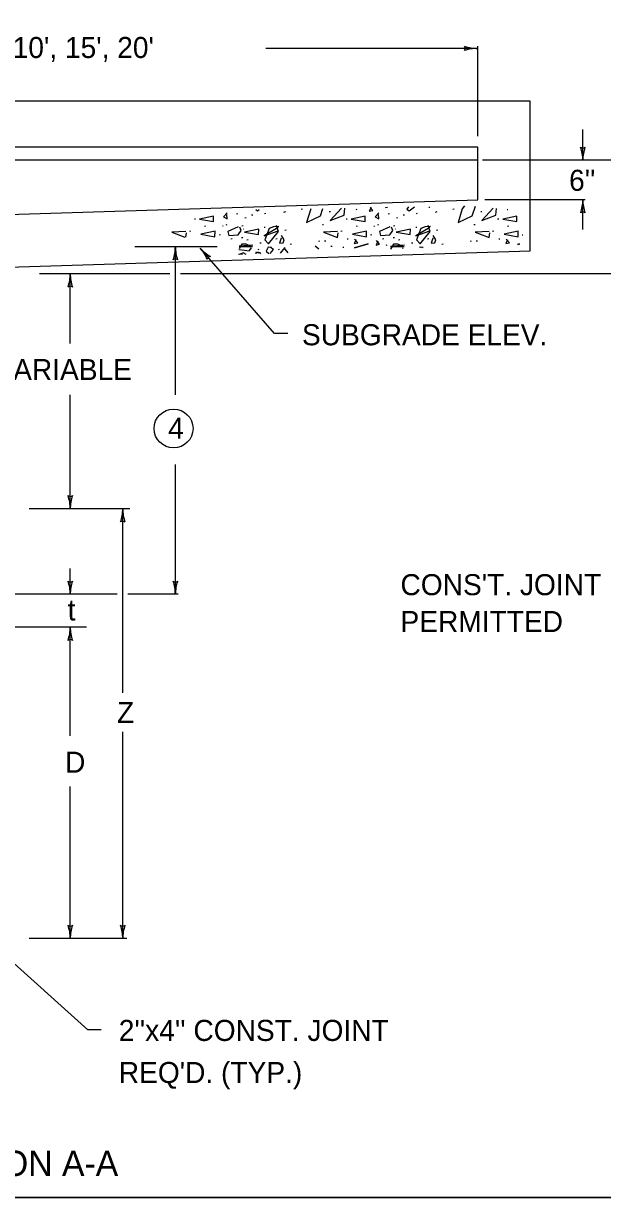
# Model space of a CAD drawing. Extents: x 1007 to 1035.5, y 1000.5 to 1021.5.
# Drawn here: x 1014.94 to 1020.45, y 1000.5 to 1011.66 of the extents above; entities that cross this region are included whole.
import ezdxf

# ---------------------------------------------------------------- set-up
doc = ezdxf.new("R2010")
doc.units = 0
for name, color, linetype in [('1', 7, 'Continuous'), ('10', 7, 'Continuous'), ('11', 7, 'Continuous'), ('5', 7, 'Continuous')]:
    doc.layers.add(name, color=color, linetype=linetype)

msp = doc.modelspace()

# ---------------------------------------------------------------- linework, layer by layer
at = {"layer": '1'}
for p, q in [((1019.26, 1011.42), (1017.245, 1011.42)), ((1019.26, 1010.586), (1019.26, 1011.441)), ((1019.76, 1010.92), (1011.26, 1010.92)), ((1019.76, 1009.498), (1019.76, 1010.92)), ((1020.26, 1010.357), (1020.26, 1010.651)), ((1019.26, 1010.482), (1011.76, 1010.482)), ((1019.26, 1009.982), (1019.26, 1010.482)), ((1019.26, 1010.357), (1013.463, 1010.357)), ((1020.777, 1010.357), (1019.305, 1010.357)), ((1013.76, 1009.811), (1019.26, 1009.982)), ((1020.281, 1009.982), (1019.327, 1009.982)), ((1020.26, 1009.698), (1020.26, 1009.982)), ((1016.782, 1009.536), (1015.998, 1009.536)), ((1016.385, 1008.127), (1016.385, 1009.536)), ((1017.329, 1008.71), (1016.622, 1009.523)), ((1013.76, 1009.31), (1019.76, 1009.498)), ((1016.332, 1009.278), (1015.094, 1009.278)), ((1015.385, 1008.616), (1015.385, 1009.278)), ((1020.777, 1009.278), (1016.433, 1009.278)), ((1017.454, 1008.71), (1017.329, 1008.71)), ((1015.385, 1007.045), (1015.385, 1008.127)), ((1016.385, 1006.233), (1016.385, 1007.465)), ((1015.952, 1007.045), (1014.996, 1007.045)), ((1015.885, 1005.295), (1015.885, 1007.045)), ((1015.385, 1006.233), (1015.385, 1006.477)), ((1015.832, 1006.233), (1012.999, 1006.233)), ((1016.413, 1006.233), (1015.934, 1006.233)), ((1015.539, 1005.92), (1012.956, 1005.92)), ((1015.385, 1004.886), (1015.385, 1005.92)), ((1015.885, 1002.962), (1015.885, 1004.927)), ((1015.385, 1002.962), (1015.385, 1004.406)), ((1015.924, 1002.962), (1014.996, 1002.962)), ((1015.554, 1002.094), (1014.725, 1002.837)), ((1015.679, 1002.094), (1015.554, 1002.094))]:
    msp.add_line(p, q, dxfattribs=at)
msp.add_circle((1016.368, 1007.808), 0.185, dxfattribs=at)
for centre, radius, start, end in [((1019.111, 1011.42), 0.0313, 318.7746, 40.8913), ((1019.26, 1011.029), 0.391, 90, 108.6688), ((1019.26, 1011.811), 0.391, 251.3472, 269.9939), ((1019.26, 1011.029), 0.391, 89.9878, 90), ((1020.26, 1010.506), 0.0313, 228.7746, 310.8913), ((1019.869, 1010.357), 0.391, 0, 18.6688), ((1020.651, 1010.357), 0.391, 161.3472, 179.9939), ((1019.869, 1010.357), 0.391, 359.9878, 0), ((1019.869, 1009.982), 0.391, 341.3472, 359.9939), ((1020.651, 1009.982), 0.391, 179.9878, 180), ((1020.651, 1009.982), 0.391, 180, 198.6688), ((1020.26, 1009.834), 0.0313, 48.7746, 130.8913), ((1015.994, 1009.536), 0.391, 341.3472, 359.9939), ((1016.776, 1009.536), 0.391, 180, 198.6688), ((1016.776, 1009.536), 0.391, 179.9878, 180), ((1016.917, 1009.779), 0.391, 221.0094, 221.0216), ((1016.917, 1009.779), 0.391, 221.0216, 239.6904), ((1016.327, 1009.266), 0.391, 22.3688, 41.0155), ((1016.385, 1009.387), 0.0313, 48.7746, 130.8913), ((1016.719, 1009.41), 0.0313, 89.7962, 171.9129), ((1014.994, 1009.278), 0.391, 341.3472, 359.9939), ((1015.776, 1009.278), 0.391, 180, 198.6688), ((1015.776, 1009.278), 0.391, 179.9878, 180), ((1015.385, 1009.129), 0.0313, 48.7746, 130.8913), ((1015.385, 1007.194), 0.0313, 228.7746, 310.8913), ((1014.994, 1007.045), 0.391, 0, 18.6688), ((1015.776, 1007.045), 0.391, 161.3472, 179.9939), ((1014.994, 1007.045), 0.391, 359.9878, 0), ((1015.494, 1007.045), 0.391, 341.3472, 359.9939), ((1016.276, 1007.045), 0.391, 180, 198.6688), ((1016.276, 1007.045), 0.391, 179.9878, 180), ((1015.885, 1006.896), 0.0313, 48.7746, 130.8913), ((1015.385, 1006.381), 0.0313, 228.7746, 310.8913), ((1014.994, 1006.233), 0.391, 0, 18.6688), ((1015.776, 1006.233), 0.391, 161.3472, 179.9939), ((1016.385, 1006.381), 0.0313, 228.7746, 310.8913), ((1015.994, 1006.233), 0.391, 0, 18.6688), ((1016.776, 1006.233), 0.391, 161.3472, 179.9939), ((1014.994, 1006.233), 0.391, 359.9878, 0), ((1015.994, 1006.233), 0.391, 359.9878, 0), ((1014.994, 1005.92), 0.391, 341.3472, 359.9939), ((1015.776, 1005.92), 0.391, 180, 198.6688), ((1015.776, 1005.92), 0.391, 179.9878, 180), ((1015.385, 1005.771), 0.0313, 48.7746, 130.8913), ((1015.385, 1003.11), 0.0313, 228.7746, 310.8913), ((1014.994, 1002.962), 0.391, 0, 18.6688), ((1015.776, 1002.962), 0.391, 161.3472, 179.9939), ((1015.885, 1003.11), 0.0313, 228.7746, 310.8913), ((1015.494, 1002.962), 0.391, 0, 18.6688), ((1016.276, 1002.962), 0.391, 161.3472, 179.9939), ((1014.994, 1002.962), 0.391, 359.9878, 0), ((1015.494, 1002.962), 0.391, 359.9878, 0)]:
    msp.add_arc(centre, radius, start, end, dxfattribs=at)
at = {"layer": '10'}
msp.add_line((1035.5, 1000.5), (1007, 1000.5), dxfattribs=at)
at = {"layer": '11'}
msp.add_lwpolyline([(1007, 1000.5), (1035.5, 1000.5), (1035.5, 1021.5), (1007, 1021.5)], close=True, dxfattribs=at)
at = {"layer": '5'}
for points in [[(1016.878, 1009.858), (1016.844, 1009.819), (1016.878, 1009.802), (1016.876, 1009.841)], [(1016.978, 1009.847), (1016.967, 1009.845)], [(1017.121, 1009.836), (1017.11, 1009.835)], [(1017.149, 1009.888), (1017.165, 1009.876)], [(1017.165, 1009.876), (1017.181, 1009.888)], [(1017.244, 1009.85), (1017.233, 1009.849)], [(1017.431, 1009.868), (1017.414, 1009.861)], [(1017.593, 1009.891), (1017.582, 1009.89)], [(1017.672, 1009.897), (1017.633, 1009.765)], [(1017.673, 1009.897), (1017.672, 1009.897)], [(1017.765, 1009.829), (1017.789, 1009.9)], [(1017.859, 1009.867), (1017.848, 1009.866)], [(1017.964, 1009.903), (1017.858, 1009.784)], [(1017.858, 1009.784), (1017.99, 1009.837)], [(1017.99, 1009.837), (1017.997, 1009.903)], [(1018.111, 1009.888), (1018.1, 1009.886)], [(1018.246, 1009.908), (1018.229, 1009.873)], [(1018.229, 1009.873), (1018.263, 1009.881)], [(1018.263, 1009.881), (1018.239, 1009.908)], [(1018.32, 1009.858), (1018.286, 1009.819), (1018.32, 1009.802), (1018.318, 1009.841)], [(1018.384, 1009.911), (1018.384, 1009.909)], [(1018.384, 1009.909), (1018.403, 1009.911)], [(1018.42, 1009.847), (1018.409, 1009.845)], [(1018.563, 1009.836), (1018.552, 1009.835)], [(1018.601, 1009.915), (1018.585, 1009.892)], [(1018.585, 1009.892), (1018.607, 1009.876)], [(1018.607, 1009.876), (1018.66, 1009.916)], [(1018.686, 1009.85), (1018.675, 1009.849)], [(1018.805, 1009.908), (1018.794, 1009.907)], [(1018.873, 1009.868), (1018.856, 1009.861)], [(1019.035, 1009.891), (1019.024, 1009.89)], [(1019.114, 1009.897), (1019.075, 1009.765)], [(1019.136, 1009.925), (1019.114, 1009.897)], [(1019.207, 1009.829), (1019.238, 1009.922)], [(1019.301, 1009.867), (1019.29, 1009.866)], [(1019.406, 1009.903), (1019.3, 1009.784)], [(1019.3, 1009.784), (1019.432, 1009.837)], [(1019.432, 1009.837), (1019.438, 1009.899)], [(1019.547, 1009.887), (1019.542, 1009.886)], [(1016.577, 1009.799), (1016.566, 1009.798)], [(1016.749, 1009.826), (1016.614, 1009.798), (1016.747, 1009.775), (1016.749, 1009.827)], [(1016.672, 1009.73), (1016.661, 1009.728)], [(1016.837, 1009.734), (1016.832, 1009.729)], [(1016.876, 1009.743), (1016.865, 1009.742)], [(1016.983, 1009.724), (1016.885, 1009.679), (1016.894, 1009.643), (1016.982, 1009.65), (1017.011, 1009.69), (1016.998, 1009.722)], [(1017.029, 1009.733), (1017.018, 1009.732)], [(1017.057, 1009.809), (1017.045, 1009.808)], [(1017.362, 1009.718), (1017.231, 1009.638), (1017.362, 1009.686), (1017.346, 1009.738)], [(1017.37, 1009.727), (1017.319, 1009.725), (1017.276, 1009.709), (1017.237, 1009.6), (1017.272, 1009.564), (1017.366, 1009.681), (1017.349, 1009.728)], [(1017.633, 1009.765), (1017.765, 1009.829)], [(1017.794, 1009.745), (1017.783, 1009.743)], [(1018.019, 1009.799), (1018.008, 1009.798)], [(1018.191, 1009.826), (1018.056, 1009.798), (1018.189, 1009.775), (1018.191, 1009.827)], [(1018.114, 1009.73), (1018.103, 1009.728)], [(1018.279, 1009.734), (1018.274, 1009.729)], [(1018.318, 1009.743), (1018.307, 1009.742)], [(1018.425, 1009.724), (1018.327, 1009.679), (1018.336, 1009.643), (1018.424, 1009.65), (1018.453, 1009.69), (1018.44, 1009.722)], [(1018.471, 1009.733), (1018.46, 1009.732)], [(1018.499, 1009.809), (1018.487, 1009.808)], [(1018.804, 1009.718), (1018.673, 1009.638), (1018.804, 1009.686), (1018.788, 1009.738)], [(1018.812, 1009.727), (1018.761, 1009.725), (1018.718, 1009.709), (1018.679, 1009.6), (1018.714, 1009.564), (1018.808, 1009.681), (1018.791, 1009.728)], [(1019.075, 1009.765), (1019.207, 1009.829)], [(1019.236, 1009.745), (1019.225, 1009.743)], [(1019.461, 1009.799), (1019.45, 1009.798)], [(1019.633, 1009.826), (1019.498, 1009.798), (1019.631, 1009.775), (1019.633, 1009.827)], [(1019.556, 1009.73), (1019.545, 1009.728)], [(1016.484, 1009.679), (1016.353, 1009.674)], [(1016.353, 1009.674), (1016.474, 1009.628)], [(1016.486, 1009.627), (1016.491, 1009.667)], [(1016.529, 1009.682), (1016.518, 1009.681)], [(1016.762, 1009.682), (1016.628, 1009.654), (1016.761, 1009.63), (1016.762, 1009.683)], [(1016.812, 1009.648), (1016.8, 1009.647)], [(1017.026, 1009.621), (1017.015, 1009.619)], [(1017.037, 1009.702), (1017.032, 1009.704)], [(1017.178, 1009.702), (1017.043, 1009.674), (1017.176, 1009.651), (1017.178, 1009.703)], [(1017.24, 1009.719), (1017.229, 1009.718)], [(1017.391, 1009.618), (1017.376, 1009.571), (1017.409, 1009.573), (1017.421, 1009.6), (1017.395, 1009.642)], [(1017.438, 1009.692), (1017.427, 1009.691)], [(1017.926, 1009.679), (1017.795, 1009.674), (1017.927, 1009.624), (1017.933, 1009.667)], [(1017.971, 1009.682), (1017.96, 1009.681)], [(1018.204, 1009.682), (1018.07, 1009.654), (1018.203, 1009.63), (1018.204, 1009.683)], [(1018.254, 1009.648), (1018.242, 1009.647)], [(1018.468, 1009.621), (1018.457, 1009.619)], [(1018.479, 1009.702), (1018.474, 1009.704)], [(1018.62, 1009.702), (1018.485, 1009.674), (1018.618, 1009.651), (1018.62, 1009.703)], [(1018.682, 1009.719), (1018.671, 1009.718)], [(1018.833, 1009.618), (1018.818, 1009.571), (1018.851, 1009.573), (1018.863, 1009.6), (1018.837, 1009.642)], [(1018.88, 1009.692), (1018.869, 1009.691)], [(1019.368, 1009.679), (1019.237, 1009.674), (1019.369, 1009.624), (1019.375, 1009.667)], [(1019.413, 1009.682), (1019.402, 1009.681)], [(1019.646, 1009.682), (1019.512, 1009.654), (1019.645, 1009.63), (1019.646, 1009.683)], [(1019.691, 1009.647), (1019.684, 1009.647)], [(1016.924, 1009.61), (1016.913, 1009.609)], [(1016.99, 1009.51), (1017.043, 1009.503)], [(1017.016, 1009.56), (1016.991, 1009.516)], [(1017.122, 1009.55), (1016.993, 1009.54)], [(1016.993, 1009.539), (1017.12, 1009.539)], [(1017.058, 1009.56), (1017.016, 1009.56)], [(1017.043, 1009.503), (1017.088, 1009.498)], [(1017.107, 1009.538), (1017.058, 1009.56)], [(1017.077, 1009.6), (1017.066, 1009.599)], [(1017.088, 1009.498), (1017.108, 1009.525)], [(1017.179, 1009.508), (1017.168, 1009.507)], [(1017.2, 1009.57), (1017.188, 1009.568)], [(1017.269, 1009.53), (1017.249, 1009.494)], [(1017.299, 1009.528), (1017.269, 1009.53)], [(1017.285, 1009.472), (1017.319, 1009.51)], [(1017.319, 1009.51), (1017.291, 1009.527)], [(1017.353, 1009.61), (1017.342, 1009.609)], [(1017.373, 1009.508), (1017.362, 1009.507)], [(1017.426, 1009.527), (1017.382, 1009.475)], [(1017.43, 1009.514), (1017.414, 1009.514)], [(1017.457, 1009.478), (1017.43, 1009.514)], [(1017.489, 1009.559), (1017.478, 1009.558)], [(1017.748, 1009.513), (1017.714, 1009.542)], [(1017.757, 1009.587), (1017.746, 1009.585)], [(1017.815, 1009.59), (1017.803, 1009.589)], [(1017.876, 1009.539), (1017.865, 1009.538)], [(1017.988, 1009.529), (1017.977, 1009.527)], [(1018.029, 1009.607), (1018.018, 1009.606)], [(1018.103, 1009.6), (1018.086, 1009.565), (1018.12, 1009.574), (1018.089, 1009.608)], [(1018.217, 1009.564), (1018.087, 1009.525), (1018.217, 1009.562)], [(1018.311, 1009.587), (1018.294, 1009.552), (1018.327, 1009.56), (1018.297, 1009.595)], [(1018.366, 1009.61), (1018.355, 1009.609)], [(1018.397, 1009.549), (1018.385, 1009.548)], [(1018.458, 1009.56), (1018.431, 1009.514)], [(1018.564, 1009.55), (1018.432, 1009.539), (1018.562, 1009.539)], [(1018.5, 1009.56), (1018.458, 1009.56)], [(1018.549, 1009.538), (1018.5, 1009.56)], [(1018.519, 1009.6), (1018.508, 1009.599)], [(1018.544, 1009.518), (1018.55, 1009.525)], [(1018.642, 1009.57), (1018.63, 1009.568)], [(1018.711, 1009.53), (1018.708, 1009.524)], [(1018.741, 1009.528), (1018.711, 1009.53)], [(1018.736, 1009.525), (1018.733, 1009.527)], [(1018.795, 1009.61), (1018.784, 1009.609)], [(1018.931, 1009.559), (1018.92, 1009.558)], [(1019.158, 1009.54), (1019.156, 1009.542)], [(1019.199, 1009.587), (1019.188, 1009.585)], [(1019.257, 1009.59), (1019.245, 1009.589)], [(1019.471, 1009.607), (1019.46, 1009.606)], [(1019.545, 1009.6), (1019.528, 1009.565), (1019.562, 1009.574), (1019.531, 1009.608)], [(1019.659, 1009.564), (1019.637, 1009.558)], [(1019.647, 1009.558), (1019.659, 1009.562)], [(1017.009, 1009.464), (1016.986, 1009.461)], [(1017.029, 1009.476), (1016.996, 1009.461)], [(1017.022, 1009.462), (1017.009, 1009.464)], [(1017.058, 1009.463), (1017.029, 1009.476)], [(1017.18, 1009.473), (1017.15, 1009.481)], [(1017.15, 1009.481), (1017.151, 1009.467)], [(1017.191, 1009.478), (1017.161, 1009.484)], [(1017.198, 1009.469), (1017.191, 1009.478)], [(1017.249, 1009.494), (1017.274, 1009.471)]]:
    msp.add_lwpolyline(points, dxfattribs=at)

# ---------------------------------------------------------------- texts
at = {"layer": '1'}
for s, height, p in [("L = 5', 10', 15', 20'", 0.2, (1014.036, 1011.329)), ("6''", 0.2, (1020.129, 1010.067)), ('SUBGRADE ELEV.', 0.2, (1017.589, 1008.599)), ('VARIABLE', 0.2, (1014.664, 1008.268)), ('4', 0.2, (1016.316, 1007.71)), ("CONS'T. JOINT", 0.2, (1018.526, 1006.224)), ('t', 0.2, (1015.361, 1005.984)), ('PERMITTED', 0.2, (1018.526, 1005.874)), ('Z', 0.2, (1015.83, 1005.01)), ('D', 0.2, (1015.336, 1004.537)), ("2''x4'' CONST. JOINT", 0.2, (1015.847, 1001.988)), ("REQ'D. (TYP.)", 0.2, (1015.847, 1001.588)), ('SECTION A-A', 0.24, (1013.791, 1000.705))]:
    msp.add_text(s, height=height, dxfattribs=at).set_placement(p)

doc.saveas('drawing.dxf')
